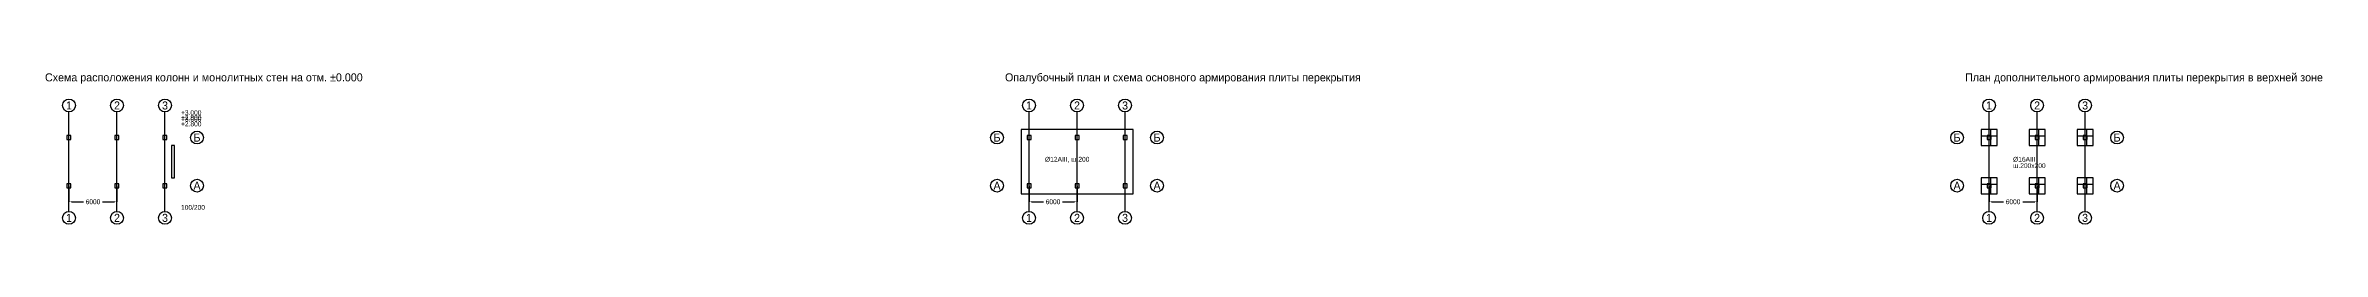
# Model space of a CAD drawing. Header units: metres. Extents: x -2400 to 260836, y -3590 to 7039.
# Drawn here: x 118534 to 260836, y -2400 to 7039 of the extents above; entities that cross this region are included whole.
import ezdxf
from ezdxf.enums import TextEntityAlignment as Align

# ---------------------------------------------------------------- set-up
doc = ezdxf.new("R2010")
doc.units = ezdxf.units.M
for name, color, linetype in [('d 16', 7, 'Continuous'), ('надписи', 7, 'Continuous'), ('ОСИ', 7, 'Continuous'), ('размеры1', 7, 'Continuous'), ('Саша_Тонкая', 7, 'Continuous'), ('СТЕНЫ', 7, 'Continuous')]:
    doc.layers.add(name, color=color, linetype=linetype)
doc.styles.add('OpenSansCondensed-Light', font='OpenSansCondensed-Light.ttf')
doc.dimstyles.new('M200', dxfattribs={"dimtxt": 300, "dimasz": 150, "dimexe": 1.25, "dimexo": 0.625, "dimtad": 1, "dimlfac": 2, "dimcen": 2.5, "dimazin": 3, "dimtfac": 1, "dimtmove": 0, "dimatfit": 3})

# ---------------------------------------------------------------- blocks, each defined once
blk = doc.blocks.new('_CLOSEDFILLED')
at = {"color": 0, "linetype": 'BYBLOCK'}
blk.add_solid([(-1, 0.16), (0, 0), (-1, -0.16)], dxfattribs=at)
blk = doc.blocks.new('*D3')
for p, q in [((120000, 0), (120000, -1000)), ((123000, 0), (123000, -1000)), ((120150, -1000), (120900, -1000)), ((122100, -1000), (122850, -1000))]:
    blk.add_line(p, q)
at = {"layer": 'Defpoints'}
for p in [(120000, 0), (123000, 0), (120000, -1000)]:
    blk.add_point(p, dxfattribs=at)
at = {"layer": 'размеры1', "xscale": 150, "yscale": 150, "rotation": 180}
blk.add_blockref('_CLOSEDFILLED', (120000, -1000), dxfattribs=at)
at = {"layer": 'размеры1', "xscale": 150, "yscale": 150}
blk.add_blockref('_CLOSEDFILLED', (123000, -1000), dxfattribs=at)
at = {"layer": 'размеры1', "insert": (121500, -1000), "char_height": 300, "attachment_point": 5, "style": 'OpenSansCondensed-Light'}
blk.add_mtext('6000', dxfattribs=at)
blk = doc.blocks.new('*D4')
for p, q in [((180000, 0), (180000, -1000)), ((183000, 0), (183000, -1000)), ((180150, -1000), (180900, -1000)), ((182100, -1000), (182850, -1000))]:
    blk.add_line(p, q)
at = {"layer": 'Defpoints'}
for p in [(180000, 0), (183000, 0), (180000, -1000)]:
    blk.add_point(p, dxfattribs=at)
at = {"layer": 'размеры1', "xscale": 150, "yscale": 150, "rotation": 180}
blk.add_blockref('_CLOSEDFILLED', (180000, -1000), dxfattribs=at)
at = {"layer": 'размеры1', "xscale": 150, "yscale": 150}
blk.add_blockref('_CLOSEDFILLED', (183000, -1000), dxfattribs=at)
at = {"layer": 'размеры1', "insert": (181500, -1000), "char_height": 300, "attachment_point": 5, "style": 'OpenSansCondensed-Light'}
blk.add_mtext('6000', dxfattribs=at)
blk = doc.blocks.new('*D5')
for p, q in [((240000, 0), (240000, -1000)), ((243000, 0), (243000, -1000)), ((240150, -1000), (240900, -1000)), ((242100, -1000), (242850, -1000))]:
    blk.add_line(p, q)
at = {"layer": 'Defpoints'}
for p in [(240000, 0), (243000, 0), (240000, -1000)]:
    blk.add_point(p, dxfattribs=at)
at = {"layer": 'размеры1', "xscale": 150, "yscale": 150, "rotation": 180}
blk.add_blockref('_CLOSEDFILLED', (240000, -1000), dxfattribs=at)
at = {"layer": 'размеры1', "xscale": 150, "yscale": 150}
blk.add_blockref('_CLOSEDFILLED', (243000, -1000), dxfattribs=at)
at = {"layer": 'размеры1', "insert": (241500, -1000), "char_height": 300, "attachment_point": 5, "style": 'OpenSansCondensed-Light'}
blk.add_mtext('6000', dxfattribs=at)

msp = doc.modelspace()

# ---------------------------------------------------------------- linework, layer by layer
at = {"layer": 'd 16'}
for p, q in [((239500, 3100), (240500, 3100)), ((240100, 2500), (240100, 3500)), ((242500, 3100), (243500, 3100)), ((243100, 2500), (243100, 3500)), ((245500, 3100), (246500, 3100)), ((246100, 2500), (246100, 3500)), ((239500, 100), (240500, 100)), ((240100, -500), (240100, 500)), ((242500, 100), (243500, 100)), ((243100, -500), (243100, 500)), ((245500, 100), (246500, 100)), ((246100, -500), (246100, 500))]:
    msp.add_line(p, q, dxfattribs=at)
at = {"layer": 'ОСИ'}
for p, q in [((120000, -1600), (120000, 4600)), ((123000, -1600), (123000, 4600)), ((126000, -1600), (126000, 4600)), ((180000, -1600), (180000, 4600)), ((183000, -1600), (183000, 4600)), ((186000, -1600), (186000, 4600)), ((240000, -1600), (240000, 4600)), ((243000, -1600), (243000, 4600)), ((246000, -1600), (246000, 4600))]:
    msp.add_line(p, q, dxfattribs=at)
for centre in [(120000, 5000), (123000, 5000), (126000, 5000), (180000, 5000), (183000, 5000), (186000, 5000), (240000, 5000), (243000, 5000), (246000, 5000), (128000, 3000), (178000, 3000), (188000, 3000), (238000, 3000), (248000, 3000), (128000, 0), (178000, 0), (188000, 0), (238000, 0), (248000, 0), (120000, -2000), (123000, -2000), (126000, -2000), (180000, -2000), (183000, -2000), (186000, -2000), (240000, -2000), (243000, -2000), (246000, -2000)]:
    msp.add_circle(centre, 400, dxfattribs=at)
at = {"layer": 'размеры1'}
for points in [[(119875, 2875), (120125, 2875), (120125, 3125), (119875, 3125)], [(122875, 2875), (123125, 2875), (123125, 3125), (122875, 3125)], [(125875, 2875), (126125, 2875), (126125, 3125), (125875, 3125)], [(179500, -500), (186500, -500), (186500, 3500), (179500, 3500)], [(126400, 500), (126600, 500), (126600, 2500), (126400, 2500)], [(119875, -125), (120125, -125), (120125, 125), (119875, 125)], [(122875, -125), (123125, -125), (123125, 125), (122875, 125)], [(125875, -125), (126125, -125), (126125, 125), (125875, 125)]]:
    msp.add_lwpolyline(points, close=True, dxfattribs=at)
at = {"layer": 'СТЕНЫ'}
for points in [[(179875, 2875), (180125, 2875), (180125, 3125), (179875, 3125)], [(182875, 2875), (183125, 2875), (183125, 3125), (182875, 3125)], [(185875, 2875), (186125, 2875), (186125, 3125), (185875, 3125)], [(239500, 2500), (240500, 2500), (240500, 3500), (239500, 3500)], [(239875, 2875), (240125, 2875), (240125, 3125), (239875, 3125)], [(242500, 2500), (243500, 2500), (243500, 3500), (242500, 3500)], [(242875, 2875), (243125, 2875), (243125, 3125), (242875, 3125)], [(245500, 2500), (246500, 2500), (246500, 3500), (245500, 3500)], [(245875, 2875), (246125, 2875), (246125, 3125), (245875, 3125)], [(179875, -125), (180125, -125), (180125, 125), (179875, 125)], [(182875, -125), (183125, -125), (183125, 125), (182875, 125)], [(185875, -125), (186125, -125), (186125, 125), (185875, 125)], [(239500, -500), (240500, -500), (240500, 500), (239500, 500)], [(239875, -125), (240125, -125), (240125, 125), (239875, 125)], [(242500, -500), (243500, -500), (243500, 500), (242500, 500)], [(242875, -125), (243125, -125), (243125, 125), (242875, 125)], [(245500, -500), (246500, -500), (246500, 500), (245500, 500)], [(245875, -125), (246125, -125), (246125, 125), (245875, 125)]]:
    msp.add_lwpolyline(points, close=True, dxfattribs=at)

# ---------------------------------------------------------------- texts
for s, p in [('+3.000', (127000, 4400)), ('+2.800', (127000, 4100)), ('+3.000', (127000, 4000)), ('+2.800', (127000, 3700)), ('%%C12AIII, ш.200', (181000, 1500)), ('%%C16AIII', (241500, 1500)), ('ш.200х200', (241500, 1100)), ('100/200', (127000, -1500))]:
    msp.add_text(s, height=300).set_placement(p)
at = {"layer": 'надписи'}
for s, p in [('1', (120000, 5000)), ('2', (123000, 5000)), ('3', (126000, 5000)), ('1', (180000, 5000)), ('2', (183000, 5000)), ('3', (186000, 5000)), ('1', (240000, 5000)), ('2', (243000, 5000)), ('3', (246000, 5000)), ('Б', (128000, 3000)), ('Б', (178000, 3000)), ('Б', (188000, 3000)), ('Б', (238000, 3000)), ('Б', (248000, 3000)), ('А', (128000, 0)), ('А', (178000, 0)), ('А', (188000, 0)), ('А', (238000, 0)), ('А', (248000, 0)), ('1', (120000, -2000)), ('2', (123000, -2000)), ('3', (126000, -2000)), ('1', (180000, -2000)), ('2', (183000, -2000)), ('3', (186000, -2000)), ('1', (240000, -2000)), ('2', (243000, -2000)), ('3', (246000, -2000))]:
    msp.add_text(s, height=500, dxfattribs=at).set_placement(p, align=Align.MIDDLE_CENTER)
at = {"layer": 'Саша_Тонкая'}
for s, p in [('Схема расположения колонн и монолитных стен на отм. ±0.000', (118500, 6500)), ('Опалубочный план и схема основного армирования плиты перекрытия', (178500, 6500)), ('План дополнительного армирования плиты перекрытия в верхней зоне', (238500, 6500))]:
    msp.add_text(s, height=500, dxfattribs=at).set_placement(p)

# ---------------------------------------------------------------- dimensions: what is measured, and where the dimension line sits
at = {"layer": 'размеры1'}
for base, p1, p2, picture, middle in [((120000, -1000), (120000, 0), (123000, 0), '*D3', (121500, -1000)), ((180000, -1000), (180000, 0), (183000, 0), '*D4', (181500, -1000)), ((240000, -1000), (240000, 0), (243000, 0), '*D5', (241500, -1000))]:
    dim = msp.add_linear_dim(base=base, p1=p1, p2=p2, dimstyle='M200', dxfattribs=at)
    dim.commit()
    dim.dimension.update_dxf_attribs({"geometry": picture, "text_midpoint": middle})

doc.saveas('drawing.dxf')
